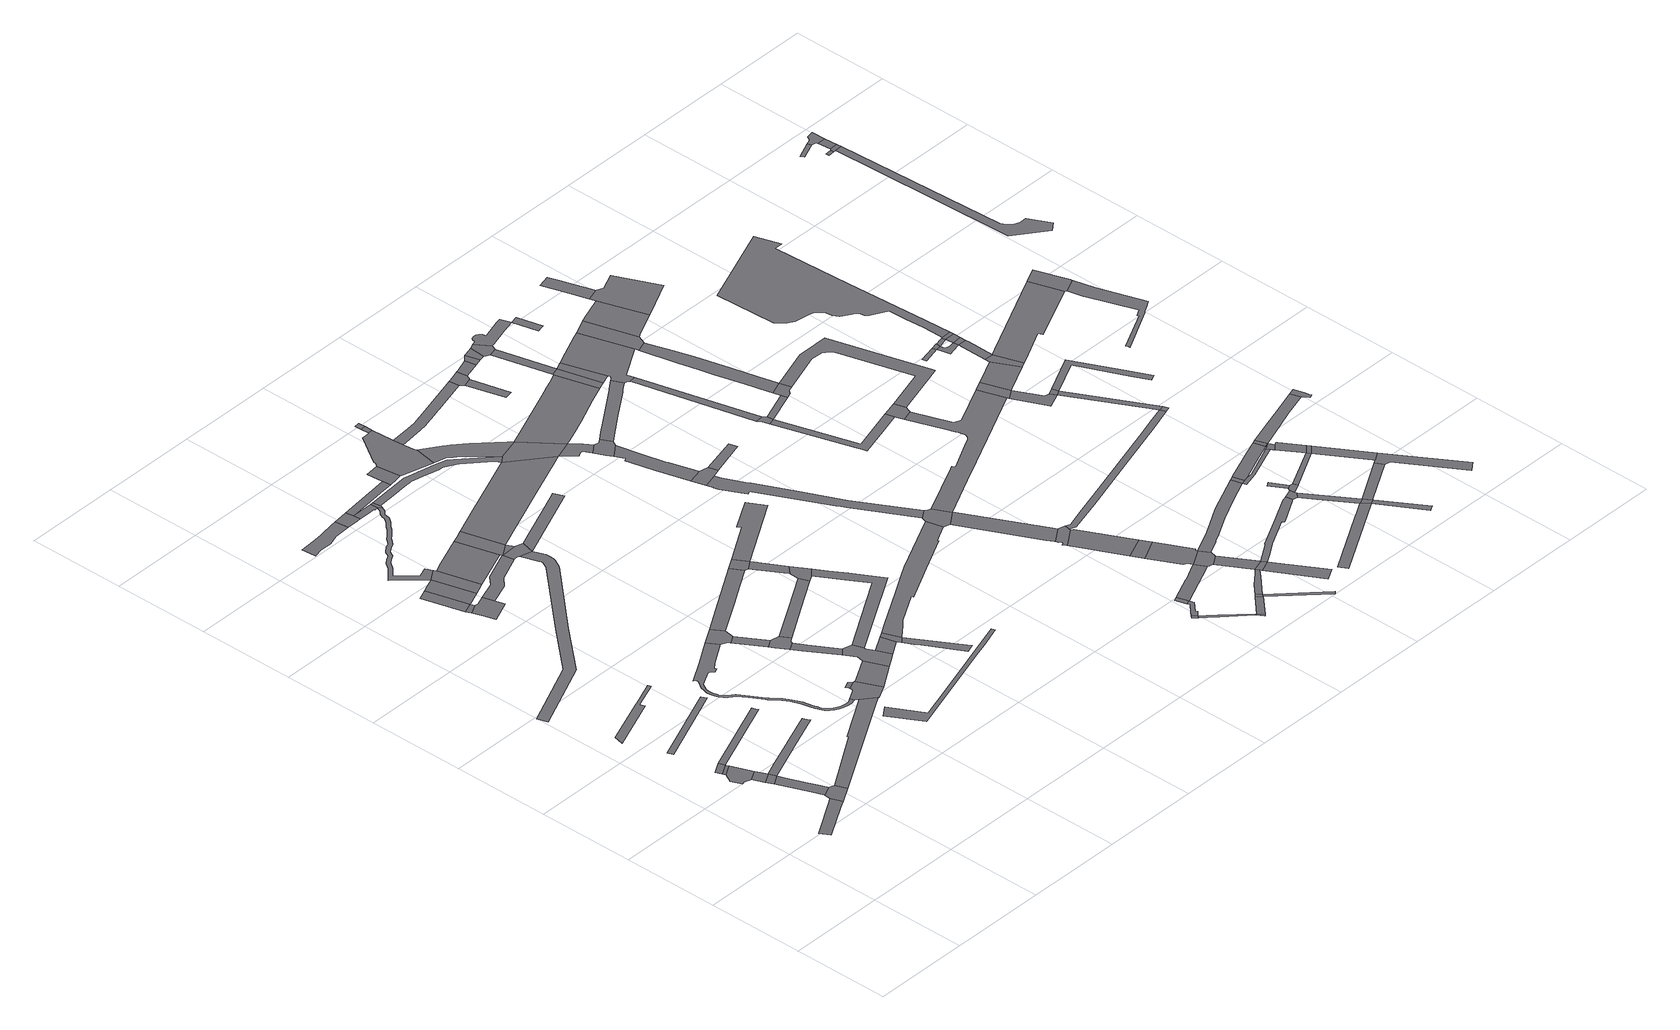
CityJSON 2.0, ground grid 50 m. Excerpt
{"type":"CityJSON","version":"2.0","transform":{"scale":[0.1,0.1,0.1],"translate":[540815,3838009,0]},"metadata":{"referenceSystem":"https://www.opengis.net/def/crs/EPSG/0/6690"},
"CityObjects":{
"road1":{"type":"Road","attributes":{"RoadStructureAttribute.sectionType":"1"},"geometry":[{"type":"MultiSurface","lod":"1","boundaries":[[[0,1,2,3,4,5]]]}]},
"road2":{"type":"Road","geometry":[{"type":"MultiSurface","lod":"1","boundaries":[[[6,7,8,9,10,11,12,13,14]]]}]},
"road3":{"type":"Road","geometry":[{"type":"MultiSurface","lod":"1","boundaries":[[[15,16,17,18]]]}]},
"road4":{"type":"Road","attributes":{"RoadStructureAttribute.sectionType":"1"},"geometry":[{"type":"MultiSurface","lod":"1","boundaries":[[[19,18,17,7,6]]]}]},
"road5":{"type":"Road","attributes":{"RoadStructureAttribute.sectionType":"1"},"geometry":[{"type":"MultiSurface","lod":"1","boundaries":[[[14,13,20,21]]]}]},
"road6":{"type":"Road","geometry":[{"type":"MultiSurface","lod":"1","boundaries":[[[21,20,22,23]]]}]},
"road7":{"type":"Road","attributes":{"RoadStructureAttribute.sectionType":"1"},"geometry":[{"type":"MultiSurface","lod":"1","boundaries":[[[24,25,26,23,22,27,28,29]]]}]},
"road8":{"type":"Road","geometry":[{"type":"MultiSurface","lod":"1","boundaries":[[[29,28,0,5,30,31]]]}]},
"road9":{"type":"Road","attributes":{"RoadStructureAttribute.sectionType":"1"},"geometry":[{"type":"MultiSurface","lod":"1","boundaries":[[[32,33,34,35,36,37,38,39,40,41,42]]]}]},
"road10":{"type":"Road","attributes":{"RoadStructureAttribute.sectionType":"1"},"geometry":[{"type":"MultiSurface","lod":"1","boundaries":[[[43,44,45,46,47]]]}]},
"road11":{"type":"Road","attributes":{"RoadStructureAttribute.sectionType":"1"},"geometry":[{"type":"MultiSurface","lod":"1","boundaries":[[[48,49,50,15,18]]]}]},
"road12":{"type":"Road","attributes":{"RoadStructureAttribute.sectionType":"1"},"geometry":[{"type":"MultiSurface","lod":"1","boundaries":[[[51,52,53,54,55,56,57,21,23]]]}]},
"road13":{"type":"Road","attributes":{"RoadStructureAttribute.sectionType":"1"},"geometry":[{"type":"MultiSurface","lod":"1","boundaries":[[[58,59,60,31,30,61,62,63,64]]]}]},
"road14":{"type":"Road","attributes":{"RoadStructureAttribute.sectionType":"1"},"geometry":[{"type":"MultiSurface","lod":"1","boundaries":[[[65,66,67,68,69,70,71,72,73,74,75,76,77,78,79,80,81,82,83,84]]]}]},
"road15":{"type":"Road","attributes":{"RoadStructureAttribute.sectionType":"1"},"geometry":[{"type":"MultiSurface","lod":"1","boundaries":[[[85,86,87,88]]]}]},
"road16":{"type":"Road","geometry":[{"type":"MultiSurface","lod":"1","boundaries":[[[89,90,86,85]]]}]},
"road17":{"type":"Road","geometry":[{"type":"MultiSurface","lod":"1","boundaries":[[[91,92,93,88,87,94,95,96,97]]]}]},
"road18":{"type":"Road","attributes":{"RoadStructureAttribute.sectionType":"1"},"geometry":[{"type":"MultiSurface","lod":"1","boundaries":[[[98,99,100,101,102,103,104,105,106,107,108,109,110,111,112,113,114,115,116,117,118,119,120,121,122,123,124,125,126,127,128,129,130,131,132,133,134,135,136,137,138,139,140,141,142,143,144,145,146,147,148,149,150,151,152,153,154,155,156,157,158,159,160,161,162,163,164,165,166,167,168,169]]]}]},
"road19":{"type":"Road","attributes":{"RoadStructureAttribute.sectionType":"1"},"geometry":[{"type":"MultiSurface","lod":"1","boundaries":[[[170,171,89,85,172]]]}]},
"road20":{"type":"Road","geometry":[{"type":"MultiSurface","lod":"1","boundaries":[[[173,170,172,174,175,176]]]}]},
"road21":{"type":"Road","geometry":[{"type":"MultiSurface","lod":"1","boundaries":[[[177,178,179,180,181,133,132,58,64,182,183,184]]]}]},
"road22":{"type":"Road","attributes":{"RoadStructureAttribute.sectionType":"1"},"geometry":[{"type":"MultiSurface","lod":"1","boundaries":[[[185,186,187,188,189,190,191,192,193,194,195,196]]]}]},
"road23":{"type":"Road","geometry":[{"type":"MultiSurface","lod":"1","boundaries":[[[197,198,199,179,178]]]}]},
"road24":{"type":"Road","attributes":{"RoadStructureAttribute.sectionType":"1"},"geometry":[{"type":"MultiSurface","lod":"1","boundaries":[[[200,201,202,203,91,97,204,205,206]]]}]},
"road25":{"type":"Road","attributes":{"RoadStructureAttribute.sectionType":"1"},"geometry":[{"type":"MultiSurface","lod":"1","boundaries":[[[207,208,209,210,211,212,213,214,215,216,217,218,219,220,221,222,223,224,225,226,227,170,173,228,229,230,231,232,233,234,235,236,237,238,239,240,241,242,243,244,245,246,247,248,249,250]]]}]},
"road26":{"type":"Road","geometry":[{"type":"MultiSurface","lod":"1","boundaries":[[[251,98,169,252,253,254,255]]]}]},
"road27":{"type":"Road","attributes":{"RoadStructureAttribute.sectionType":"1"},"geometry":[{"type":"MultiSurface","lod":"1","boundaries":[[[256,257,176,175,258]]]}]},
"road28":{"type":"Road","attributes":{"RoadStructureAttribute.sectionType":"1"},"geometry":[{"type":"MultiSurface","lod":"1","boundaries":[[[254,253,259,260]]]}]},
"road29":{"type":"Road","attributes":{"RoadStructureAttribute.sectionType":"1"},"geometry":[{"type":"MultiSurface","lod":"1","boundaries":[[[261,262,263,177,184,264]]]}]},
"road30":{"type":"Road","geometry":[{"type":"MultiSurface","lod":"1","boundaries":[[[265,260,259,266,267,268,269,270,271]]]}]},
"road31":{"type":"Road","geometry":[{"type":"MultiSurface","lod":"1","boundaries":[[[272,185,196,273,274,275]]]}]},
"road32":{"type":"Road","attributes":{"RoadStructureAttribute.sectionType":"1"},"geometry":[{"type":"MultiSurface","lod":"1","boundaries":[[[276,268,267,277,278,279]]]}]},
"road33":{"type":"Road","geometry":[{"type":"MultiSurface","lod":"1","boundaries":[[[280,281,282,283,284,285,286,287,288,289]]]}]},
"road34":{"type":"Road","geometry":[{"type":"MultiSurface","lod":"1","boundaries":[[[279,278,290,261,264,291,292,293,294,295,296]]]}]},
"road35":{"type":"Road","attributes":{"RoadStructureAttribute.sectionType":"1"},"geometry":[{"type":"MultiSurface","lod":"1","boundaries":[[[297,275,274,298,299,300,301,207]]]}]},
"road36":{"type":"Road","geometry":[{"type":"MultiSurface","lod":"1","boundaries":[[[302,303,256,258,200,304]]]}]},
"road37":{"type":"Road","attributes":{"RoadStructureAttribute.sectionType":"1"},"geometry":[{"type":"MultiSurface","lod":"1","boundaries":[[[304,200,305]]]}]},
"road38":{"type":"Road","geometry":[{"type":"MultiSurface","lod":"1","boundaries":[[[305,200,206,306,307,65,84,308]]]}]},
"road39":{"type":"Road","geometry":[{"type":"MultiSurface","lod":"1","boundaries":[[[309,297,207,250,310]]]}]},
"road40":{"type":"Road","attributes":{"RoadStructureAttribute.sectionType":"1"},"geometry":[{"type":"MultiSurface","lod":"1","boundaries":[[[311,312,293,292,313]]]}]},
"road41":{"type":"Road","attributes":{"RoadStructureAttribute.sectionType":"1"},"geometry":[{"type":"MultiSurface","lod":"1","boundaries":[[[314,272,275,315,316]]]}]},
"road42":{"type":"Road","attributes":{"RoadStructureAttribute.sectionType":"1"},"geometry":[{"type":"MultiSurface","lod":"1","boundaries":[[[317,318,319,251,255,320,321,322]]]}]},
"road43":{"type":"Road","geometry":[{"type":"MultiSurface","lod":"1","boundaries":[[[323,311,313,324,325,326,327]]]}]},
"road44":{"type":"Road","attributes":{"RoadStructureAttribute.sectionType":"1"},"geometry":[{"type":"MultiSurface","lod":"1","boundaries":[[[328,329,271,270,330,331]]]}]},
"road45":{"type":"Road","attributes":{"RoadStructureAttribute.sectionType":"1"},"geometry":[{"type":"MultiSurface","lod":"1","boundaries":[[[326,332,333,334,335,336,337,338,327]]]}]},
"road46":{"type":"Road","attributes":{"RoadStructureAttribute.sectionType":"1"},"geometry":[{"type":"MultiSurface","lod":"1","boundaries":[[[339,340,341,308,84]]]}]},
"road47":{"type":"Road","attributes":{"RoadStructureAttribute.sectionType":"1"},"geometry":[{"type":"MultiSurface","lod":"1","boundaries":[[[342,343,314,316,344,345]]]}]},
"road48":{"type":"Road","attributes":{"RoadStructureAttribute.sectionType":"1"},"geometry":[{"type":"MultiSurface","lod":"1","boundaries":[[[346,347,348,349,350,351,352,353,354,355,356,296,295]]]}]},
"road49":{"type":"Road","geometry":[{"type":"MultiSurface","lod":"1","boundaries":[[[357,317,322,358,359]]]}]},
"road50":{"type":"Road","attributes":{"RoadStructureAttribute.sectionType":"1"},"geometry":[{"type":"MultiSurface","lod":"1","boundaries":[[[360,361,362,363,364,365,309,310,366,367,368,369,370,371,372,373,374,375,376,377,378,379,380,381]]]}]},
"road51":{"type":"Road","attributes":{"RoadStructureAttribute.sectionType":"1"},"geometry":[{"type":"MultiSurface","lod":"1","boundaries":[[[380,382,383,384,302,304,385,386,387,388]]]}]},
"road52":{"type":"Road","attributes":{"RoadStructureAttribute.sectionType":"1"},"geometry":[{"type":"MultiSurface","lod":"1","boundaries":[[[359,358,389,390,391]]]}]},
"road53":{"type":"Road","geometry":[{"type":"MultiSurface","lod":"1","boundaries":[[[391,390,328,331,353,352]]]}]},
"road54":{"type":"Road","geometry":[{"type":"MultiSurface","lod":"1","boundaries":[[[392,393,394,395,396,397,398,399,342,345,400,401,402,403,404,405,406,407]]]}]},
"road55":{"type":"Road","attributes":{"RoadStructureAttribute.sectionType":"1"},"geometry":[{"type":"MultiSurface","lod":"1","boundaries":[[[408,409,410,394,393]]]}]},
"road56":{"type":"Road","geometry":[{"type":"MultiSurface","lod":"1","boundaries":[[[411,412,410,409]]]}]},
"road57":{"type":"Road","attributes":{"RoadStructureAttribute.sectionType":"1"},"geometry":[{"type":"MultiSurface","lod":"1","boundaries":[[[413,414,415,416,417,323,327,418,419,420,421,422,423,424,425,426,427,428,429,430,431]]]}]},
"road58":{"type":"Road","attributes":{"RoadStructureAttribute.sectionType":"1"},"geometry":[{"type":"MultiSurface","lod":"1","boundaries":[[[432,433,434,435,357,359]]]}]},
"road59":{"type":"Road","attributes":{"RoadStructureAttribute.sectionType":"1"},"geometry":[{"type":"MultiSurface","lod":"1","boundaries":[[[436,437,438,439,440,441,442,403,402,443,444,445,381,446]]]}]},
"road60":{"type":"Road","geometry":[{"type":"MultiSurface","lod":"1","boundaries":[[[446,381,380,388,447]]]}]},
"road61":{"type":"Road","attributes":{"RoadStructureAttribute.sectionType":"1"},"geometry":[{"type":"MultiSurface","lod":"1","boundaries":[[[448,449,450,451,452,453,407,406,454,455,456,457,458,459,460,461,462]]]}]},
"road62":{"type":"Road","attributes":{"RoadStructureAttribute.sectionType":"1"},"geometry":[{"type":"MultiSurface","lod":"1","boundaries":[[[463,447,388,464,465,466,467,468,469]]]}]},
"road63":{"type":"Road","geometry":[{"type":"MultiSurface","lod":"1","boundaries":[[[470,471,472,473,474]]]}]},
"road64":{"type":"Road","attributes":{"RoadStructureAttribute.sectionType":"1"},"geometry":[{"type":"MultiSurface","lod":"1","boundaries":[[[475,476,477,478,479,480,481,482,483,484,485,486,487]]]}]},
"road65":{"type":"Road","geometry":[{"type":"MultiSurface","lod":"1","boundaries":[[[488,489,490,469,468,491,481,480,492,493]]]}]},
"road66":{"type":"Road","geometry":[{"type":"MultiSurface","lod":"1","boundaries":[[[487,486,494,495,496,497]]]}]},
"road67":{"type":"Road","attributes":{"RoadStructureAttribute.sectionType":"1"},"geometry":[{"type":"MultiSurface","lod":"1","boundaries":[[[498,499,500,501,502,503,504,505,470,474]]]}]},
"road68":{"type":"Road","attributes":{"RoadStructureAttribute.sectionType":"1"},"geometry":[{"type":"MultiSurface","lod":"1","boundaries":[[[506,507,474,473,508,509,510,511]]]}]},
"road69":{"type":"Road","attributes":{"RoadStructureAttribute.sectionType":"1"},"geometry":[{"type":"MultiSurface","lod":"1","boundaries":[[[512,513,514,515,516,517,495,494,518,519,520,521,522,523,524,525,526,527,528]]]}]},
"road70":{"type":"Road","geometry":[{"type":"MultiSurface","lod":"1","boundaries":[[[529,530,503,502]]]}]},
"road71":{"type":"Road","geometry":[{"type":"MultiSurface","lod":"1","boundaries":[[[511,510,531,532,533]]]}]},
"road72":{"type":"Road","attributes":{"RoadStructureAttribute.sectionType":"1"},"geometry":[{"type":"MultiSurface","lod":"1","boundaries":[[[534,535,536,537,538,539,446,447,540,541,542,543,544]]]}]},
"road73":{"type":"Road","geometry":[{"type":"MultiSurface","lod":"1","boundaries":[[[545,546,497,496]]]}]},
"road74":{"type":"Road","geometry":[{"type":"MultiSurface","lod":"1","boundaries":[[[547,548,528,527,549,413,431,550,551,552]]]}]},
"road75":{"type":"Road","geometry":[{"type":"MultiSurface","lod":"1","boundaries":[[[553,554,555,556,557,558]]]}]},
"road76":{"type":"Road","attributes":{"RoadStructureAttribute.sectionType":"1"},"geometry":[{"type":"MultiSurface","lod":"1","boundaries":[[[559,560,533,532,561]]]}]},
"road77":{"type":"Road","geometry":[{"type":"MultiSurface","lod":"1","boundaries":[[[562,563,448,462,558,557,564]]]}]},
"road78":{"type":"Road","attributes":{"RoadStructureAttribute.sectionType":"1"},"geometry":[{"type":"MultiSurface","lod":"1","boundaries":[[[565,566,567,529,502,568,569]]]}]},
"road79":{"type":"Road","attributes":{"RoadStructureAttribute.sectionType":"1"},"geometry":[{"type":"MultiSurface","lod":"1","boundaries":[[[570,571,551,550,572,573,574,575]]]}]},
"road80":{"type":"Road","geometry":[{"type":"MultiSurface","lod":"1","boundaries":[[[576,559,561,577]]]}]},
"road81":{"type":"Road","attributes":{"RoadStructureAttribute.sectionType":"1"},"geometry":[{"type":"MultiSurface","lod":"1","boundaries":[[[578,579,580,581,582,583,584,488,493,585,586,587,588,589,590,591]]]}]},
"road82":{"type":"Road","attributes":{"RoadStructureAttribute.sectionType":"1"},"geometry":[{"type":"MultiSurface","lod":"1","boundaries":[[[592,593,594,595,562,564,596]]]}]},
"road83":{"type":"Road","geometry":[{"type":"MultiSurface","lod":"1","boundaries":[[[597,575,574,598,599,600,601,602,603,604,605,606]]]}]},
"road84":{"type":"Road","attributes":{"RoadStructureAttribute.sectionType":"1"},"geometry":[{"type":"MultiSurface","lod":"1","boundaries":[[[607,605,604,608,609]]]}]},
"road85":{"type":"Road","attributes":{"RoadStructureAttribute.sectionType":"1"},"geometry":[{"type":"MultiSurface","lod":"1","boundaries":[[[610,611,612,576,577,613,614]]]}]},
"road86":{"type":"Road","attributes":{"RoadStructureAttribute.sectionType":"1"},"geometry":[{"type":"MultiSurface","lod":"1","boundaries":[[[577,561,615,616]]]}]},
"road87":{"type":"Road","geometry":[{"type":"MultiSurface","lod":"1","boundaries":[[[609,608,617,618]]]}]},
"road88":{"type":"Road","geometry":[{"type":"MultiSurface","lod":"1","boundaries":[[[619,592,596,620]]]}]},
"road89":{"type":"Road","attributes":{"RoadStructureAttribute.sectionType":"1"},"geometry":[{"type":"MultiSurface","lod":"1","boundaries":[[[621,622,618,617,623,624,565,625]]]}]},
"road90":{"type":"Road","attributes":{"RoadStructureAttribute.sectionType":"1"},"geometry":[{"type":"MultiSurface","lod":"1","boundaries":[[[626,627,628,619,620,629]]]}]},
"road91":{"type":"Road","geometry":[{"type":"MultiSurface","lod":"1","boundaries":[[[625,565,569,630,631,632,633,634,635]]]}]},
"road92":{"type":"Road","geometry":[{"type":"MultiSurface","lod":"1","boundaries":[[[636,637,534,544,638,639]]]}]},
"road93":{"type":"Road","attributes":{"RoadStructureAttribute.sectionType":"1"},"geometry":[{"type":"MultiSurface","lod":"1","boundaries":[[[640,641,637,636]]]}]},
"road94":{"type":"Road","attributes":{"RoadStructureAttribute.sectionType":"1"},"geometry":[{"type":"MultiSurface","lod":"1","boundaries":[[[642,643,633,632,644,645,646]]]}]},
"road95":{"type":"Road","geometry":[{"type":"MultiSurface","lod":"1","boundaries":[[[647,626,629,641,640,648]]]}]},
"road96":{"type":"Road","geometry":[{"type":"MultiSurface","lod":"1","boundaries":[[[646,645,610,614,649,650]]]}]},
"road97":{"type":"Road","attributes":{"RoadStructureAttribute.sectionType":"1"},"geometry":[{"type":"MultiSurface","lod":"1","boundaries":[[[651,652,653,636,639,654]]]}]},
"road98":{"type":"Road","geometry":[{"type":"MultiSurface","lod":"1","boundaries":[[[655,656,657,658,659,660,661]]]}]},
"road99":{"type":"Road","attributes":{"RoadStructureAttribute.sectionType":"1"},"geometry":[{"type":"MultiSurface","lod":"1","boundaries":[[[650,649,662,663]]]}]},
"road100":{"type":"Road","attributes":{"RoadStructureAttribute.sectionType":"1"},"geometry":[{"type":"MultiSurface","lod":"1","boundaries":[[[664,665,666,657,656]]]}]},
"road101":{"type":"Road","attributes":{"RoadStructureAttribute.sectionType":"1"},"geometry":[{"type":"MultiSurface","lod":"1","boundaries":[[[667,668,669,670,671,672,673,674,675,676,647,648,677,678,679,680]]]}]},
"road102":{"type":"Road","geometry":[{"type":"MultiSurface","lod":"1","boundaries":[[[681,682,683,651,654,684,685,686,578,591,687,665,664,688,689]]]}]},
"road103":{"type":"Road","attributes":{"RoadStructureAttribute.sectionType":"1"},"geometry":[{"type":"MultiSurface","lod":"1","boundaries":[[[690,691,661,660,692]]]}]},
"road104":{"type":"Road","attributes":{"RoadStructureAttribute.sectionType":"1"},"geometry":[{"type":"MultiSurface","lod":"1","boundaries":[[[693,694,660,659,695,696,697,698,699,700,701]]]}]},
"road105":{"type":"Road","attributes":{"RoadStructureAttribute.sectionType":"1"},"geometry":[{"type":"MultiSurface","lod":"1","boundaries":[[[702,703,704,705,706,707,708,709,710,711,712,713,714,715,716,717,718,719,720,721,722,723,552,551,724,725,726,727,728,729,730,731,732]]]}]},
"road106":{"type":"Road","geometry":[{"type":"MultiSurface","lod":"1","boundaries":[[[733,734,735,736,679]]]}]},
"road107":{"type":"Road","attributes":{"RoadStructureAttribute.sectionType":"1"},"geometry":[{"type":"MultiSurface","lod":"1","boundaries":[[[737,738,739,740,741,742,625,635,743,744,745,746,747,748]]]}]},
"road108":{"type":"Road","attributes":{"RoadStructureAttribute.sectionType":"1"},"geometry":[{"type":"MultiSurface","lod":"1","boundaries":[[[749,750,751,752,753,754,755,646,650,756,757,758,759,760,761,762,763]]]}]},
"road109":{"type":"Road","geometry":[{"type":"MultiSurface","lod":"1","boundaries":[[[764,765,690,692,766,767,768,769]]]}]},
"road110":{"type":"Road","attributes":{"RoadStructureAttribute.sectionType":"1"},"geometry":[{"type":"MultiSurface","lod":"1","boundaries":[[[770,771,772,773,774,775,776,777,778,779,780,781,782,783,784,785,765,764]]]}]},
"road111":{"type":"Road","geometry":[{"type":"MultiSurface","lod":"1","boundaries":[[[786,681,689,787,778,777,788]]]}]},
"road112":{"type":"Road","geometry":[{"type":"MultiSurface","lod":"1","boundaries":[[[789,701,700,707,706,790,791,792]]]}]},
"road113":{"type":"Road","attributes":{"RoadStructureAttribute.sectionType":"1"},"geometry":[{"type":"MultiSurface","lod":"1","boundaries":[[[793,794,795,796,797,798,606,605,799,800,801,802,803,804,805]]]}]},
"road114":{"type":"Road","attributes":{"RoadStructureAttribute.sectionType":"1"},"geometry":[{"type":"MultiSurface","lod":"1","boundaries":[[[806,807,808,809,810,811,812,813,814]]]}]},
"road115":{"type":"Road","attributes":{"RoadStructureAttribute.sectionType":"1"},"geometry":[{"type":"MultiSurface","lod":"1","boundaries":[[[815,816,786,788,817,818]]]}]},
"road116":{"type":"Road","attributes":{"RoadStructureAttribute.sectionType":"1"},"geometry":[{"type":"MultiSurface","lod":"1","boundaries":[[[819,820,821,822,823,824,825,764,769,826,827,828,829,830,831,789,792]]]}]},
"road117":{"type":"Road","geometry":[{"type":"MultiSurface","lod":"1","boundaries":[[[832,737,748,833]]]}]},
"road118":{"type":"Road","geometry":[{"type":"MultiSurface","lod":"1","boundaries":[[[834,835,749,763,836,837,838,839,840]]]}]},
"road119":{"type":"Road","attributes":{"RoadStructureAttribute.sectionType":"1"},"geometry":[{"type":"MultiSurface","lod":"1","boundaries":[[[841,842,843,844,845,846,847,848]]]}]},
"road120":{"type":"Road","geometry":[{"type":"MultiSurface","lod":"1","boundaries":[[[849,850,851,852,853]]]}]},
"road121":{"type":"Road","attributes":{"RoadStructureAttribute.sectionType":"1"},"geometry":[{"type":"MultiSurface","lod":"1","boundaries":[[[854,839,838,855,806,856]]]}]},
"road122":{"type":"Road","geometry":[{"type":"MultiSurface","lod":"1","boundaries":[[[853,852,834,840,857,858,859]]]}]},
"road123":{"type":"Road","geometry":[{"type":"MultiSurface","lod":"1","boundaries":[[[860,861,862,848,847,815,818,863,864,865,866,867]]]}]},
"road124":{"type":"Road","geometry":[{"type":"MultiSurface","lod":"1","boundaries":[[[856,806,814,868]]]}]},
"road125":{"type":"Road","geometry":[{"type":"MultiSurface","lod":"1","boundaries":[[[869,870,871,872,873,874,875,833,748,876,877,878,879,880,881]]]}]},
"road126":{"type":"Road","geometry":[{"type":"MultiSurface","lod":"1","boundaries":[[[882,732,731,883,884]]]}]},
"road127":{"type":"Road","attributes":{"RoadStructureAttribute.sectionType":"1"},"geometry":[{"type":"MultiSurface","lod":"1","boundaries":[[[885,886,887,888,832,833,889,890,891,892]]]}]},
"road128":{"type":"Road","attributes":{"RoadStructureAttribute.sectionType":"1"},"geometry":[{"type":"MultiSurface","lod":"1","boundaries":[[[893,894,895,896,868,814]]]}]},
"road129":{"type":"Road","attributes":{"RoadStructureAttribute.sectionType":"1"},"geometry":[{"type":"MultiSurface","lod":"1","boundaries":[[[897,898,899,884,883,900,901,902,903,904,905,906]]]}]},
"road130":{"type":"Road","attributes":{"RoadStructureAttribute.sectionType":"1"},"geometry":[{"type":"MultiSurface","lod":"1","boundaries":[[[907,859,858,908]]]}]},
"road131":{"type":"Road","geometry":[{"type":"MultiSurface","lod":"1","boundaries":[[[909,906,905,910]]]}]},
"road132":{"type":"Road","attributes":{"RoadStructureAttribute.sectionType":"1"},"geometry":[{"type":"MultiSurface","lod":"1","boundaries":[[[911,856,868,912,913,914]]]}]},
"road133":{"type":"Road","attributes":{"RoadStructureAttribute.sectionType":"1"},"geometry":[{"type":"MultiSurface","lod":"1","boundaries":[[[915,916,882,884,917,918]]]}]},
"road134":{"type":"Road","attributes":{"RoadStructureAttribute.sectionType":"1"},"geometry":[{"type":"MultiSurface","lod":"1","boundaries":[[[919,920,921,922]]]}]},
"road135":{"type":"Road","attributes":{"RoadStructureAttribute.sectionType":"1"},"geometry":[{"type":"MultiSurface","lod":"1","boundaries":[[[923,924,925,926,927,869,881,928,929,930,931]]]}]},
"road136":{"type":"Road","geometry":[{"type":"MultiSurface","lod":"1","boundaries":[[[926,892,927]]]}]},
"road137":{"type":"Road","geometry":[{"type":"MultiSurface","lod":"1","boundaries":[[[932,885,892,926]]]}]},
"road138":{"type":"Road","attributes":{"RoadStructureAttribute.sectionType":"1"},"geometry":[{"type":"MultiSurface","lod":"1","boundaries":[[[910,905,793,933]]]}]},
"road139":{"type":"Road","attributes":{"RoadStructureAttribute.sectionType":"1"},"geometry":[{"type":"MultiSurface","lod":"1","boundaries":[[[934,935,931,930,936,937,907,938]]]}]},
"road140":{"type":"Road","geometry":[{"type":"MultiSurface","lod":"1","boundaries":[[[939,919,922,940]]]}]},
"road141":{"type":"Road","geometry":[{"type":"MultiSurface","lod":"1","boundaries":[[[933,793,805,941]]]}]},
"road142":{"type":"Road","geometry":[{"type":"MultiSurface","lod":"1","boundaries":[[[938,907,908,942]]]}]},
"road143":{"type":"Road","geometry":[{"type":"MultiSurface","lod":"1","boundaries":[[[943,944,945,946,947,948,940,922,949,950,951,952,953,954]]]}]},
"road144":{"type":"Road","geometry":[{"type":"MultiSurface","lod":"1","boundaries":[[[955,915,918,956,957]]]}]},
"road145":{"type":"Road","attributes":{"RoadStructureAttribute.sectionType":"1"},"geometry":[{"type":"MultiSurface","lod":"1","boundaries":[[[958,959,960,939,940,961,962,963,964]]]}]},
"road146":{"type":"Road","attributes":{"RoadStructureAttribute.sectionType":"1"},"geometry":[{"type":"MultiSurface","lod":"1","boundaries":[[[965,966,967,968,969,970,971,972,973,974,975,976,977,978,979,980,981,982,983,984,985,986,987,988,989,990,991]]]}]},
"road147":{"type":"Road","attributes":{"RoadStructureAttribute.sectionType":"1"},"geometry":[{"type":"MultiSurface","lod":"1","boundaries":[[[953,955,957,992,993]]]}]},
"road148":{"type":"Road","geometry":[{"type":"MultiSurface","lod":"1","boundaries":[[[942,908,994,995,996]]]}]},
"road149":{"type":"Road","geometry":[{"type":"MultiSurface","lod":"1","boundaries":[[[997,954,953,993]]]}]},
"road150":{"type":"Road","attributes":{"RoadStructureAttribute.sectionType":"1"},"geometry":[{"type":"MultiSurface","lod":"1","boundaries":[[[964,998,954,997,999]]]}]},
"road151":{"type":"Road","attributes":{"RoadStructureAttribute.sectionType":"1"},"geometry":[{"type":"MultiSurface","lod":"1","boundaries":[[[1000,1001,1002,1003,1004,1005,1006,1007,1008,909,910]]]}]},
"road152":{"type":"Road","geometry":[{"type":"MultiSurface","lod":"1","boundaries":[[[991,990,958,964,999]]]}]},
"road153":{"type":"Road","attributes":{"RoadStructureAttribute.sectionType":"1"},"geometry":[{"type":"MultiSurface","lod":"1","boundaries":[[[1009,996,995,911,914,1010,1011,1012]]]}]},
"road154":{"type":"Road","attributes":{"RoadStructureAttribute.sectionType":"1"},"geometry":[{"type":"MultiSurface","lod":"1","boundaries":[[[1013,1014,1015,932,926,1016,1017,1018,1019]]]}]},
"road155":{"type":"Road","attributes":{"RoadStructureAttribute.sectionType":"1"},"geometry":[{"type":"MultiSurface","lod":"1","boundaries":[[[1020,1021,1022,1023,957,956,1024,1025,1026,1027]]]}]},
"road156":{"type":"Road","geometry":[{"type":"MultiSurface","lod":"1","boundaries":[[[1028,1013,1019,1029,1030,1031,1032,1033,1034,1035,1036,1037,1038]]]}]},
"road157":{"type":"Road","attributes":{"RoadStructureAttribute.sectionType":"1"},"geometry":[{"type":"MultiSurface","lod":"1","boundaries":[[[1039,1040,1041,1042,1043,1044,1045,1046,1047,1048,1049,1050,1051,1052,1053,1054,1055,1056,1057,1058]]]}]},
"road158":{"type":"Road","geometry":[{"type":"MultiSurface","lod":"1","boundaries":[[[1059,1020,1027,1060,1058,1057,1061]]]}]},
"road159":{"type":"Road","geometry":[{"type":"MultiSurface","lod":"1","boundaries":[[[1062,1063,1064,1065]]]}]},
"road160":{"type":"Road","attributes":{"RoadStructureAttribute.sectionType":"1"},"geometry":[{"type":"MultiSurface","lod":"1","boundaries":[[[1066,1067,1068,1069,1070,1071,1072,1073,1074,1075,1076,1077,1078,1079]]]}]},
"road161":{"type":"Road","geometry":[{"type":"MultiSurface","lod":"1","boundaries":[[[1080,1081,1082,1083]]]}]},
"road162":{"type":"Road","geometry":[{"type":"MultiSurface","lod":"1","boundaries":[[[1084,1085,1086,1083,1082,1074,1073]]]}]},
"road163":{"type":"Road","attributes":{"RoadStructureAttribute.sectionType":"1"},"geometry":[{"type":"MultiSurface","lod":"1","boundaries":[[[1087,1088,1085,1084]]]}]},
"road164":{"type":"Road","geometry":[{"type":"MultiSurface","lod":"1","boundaries":[[[1089,1090,1091,1062,1065,1092,1093,1088,1087]]]}]}
},
"vertices":[
[426,645,0],[409,634,0],[205,510,0],[233,462,0],[409,564,0],[449,587,0],
[310,1131,0],[252,1097,0],[229,1053,0],[250,998,0],[265,1003,0],[280,999,0],[289,997,0],[300,993,0],[353,1025,0],
[289,1179,0],[232,1145,0],[245,1115,0],[302,1149,0],
[303,1146,0],
[325,933,0],[378,965,0],
[341,896,0],[393,928,0],
[469,740,0],[447,792,0],[406,891,0],[408,735,0],[431,680,0],[483,703,0],
[533,636,0],[511,693,0],
[391,1699,0],[383,1718,0],[380,1724,0],[383,1725,0],[515,1775,0],[512,1783,0],[509,1790,0],[378,1739,0],[375,1738,0],[129,1642,0],[119,1592,0],
[615,1536,0],[608,1550,0],[602,1564,0],[199,1399,0],[210,1369,0],
[702,1312,0],[697,1327,0],[691,1342,0],
[609,1015,0],[797,1091,0],[789,1108,0],[781,1126,0],[599,1054,0],[594,1052,0],[455,998,0],
[1052,1034,0],[815,892,0],[817,884,0],[668,715,0],[1083,961,0],[1090,966,0],[1117,982,0],
[839,2841,0],[869,2753,0],[871,2741,0],[871,2733,0],[868,2725,0],[859,2706,0],[852,2696,0],[547,2367,0],[350,2146,0],[1,1989,0],[18,1935,0],[384,2100,0],[588,2330,0],[896,2661,0],[907,2678,0],[920,2705,0],[926,2722,0],[927,2743,0],[924,2766,0],[902,2826,0],
[431,2767,0],[378,2744,0],[388,2719,0],[439,2748,0],
[370,2980,0],[317,2957,0],
[505,2762,0],[456,2743,0],[446,2744,0],[409,2667,0],[426,2610,0],[535,2655,0],[521,2703,0],
[910,1813,0],[780,1733,0],[667,1665,0],[678,1660,0],[679,1647,0],[676,1640,0],[664,1622,0],[651,1604,0],[647,1584,0],[642,1564,0],[642,1544,0],[647,1522,0],[655,1504,0],[665,1484,0],[678,1470,0],[695,1457,0],[708,1450,0],[738,1403,0],[777,1338,0],[782,1331,0],[820,1279,0],[840,1246,0],[858,1201,0],[868,1157,0],[874,1134,0],[881,1114,0],[891,1094,0],[907,1077,0],[924,1062,0],[942,1052,0],[964,1045,0],[987,1040,0],[1009,1041,0],[1029,1046,0],[1037,1046,0],[1028,1068,0],[1007,1055,0],[987,1055,0],[967,1060,0],[949,1065,0],[932,1075,0],[917,1087,0],[904,1102,0],[894,1119,0],[889,1139,0],[883,1159,0],[873,1207,0],[852,1251,0],[832,1289,0],[796,1336,0],[789,1346,0],[751,1410,0],[718,1460,0],[703,1470,0],[690,1480,0],[678,1495,0],[667,1509,0],[662,1527,0],[657,1544,0],[657,1562,0],[659,1582,0],[667,1597,0],[676,1615,0],[751,1655,0],[763,1655,0],[781,1638,0],[803,1648,0],[798,1656,0],[803,1663,0],[814,1672,0],[826,1681,0],[945,1755,0],
[450,3013,0],[385,2986,0],[511,2800,0],
[508,3052,0],[537,2810,0],[574,2826,0],[514,3039,0],
[1136,1137,0],[1131,1137,0],[1086,1119,0],[1086,1106,0],[1079,1096,0],[1121,977,0],[1162,1000,0],[1192,1017,0],
[484,3610,0],[460,3607,0],[379,3594,0],[347,3589,0],[237,3581,0],[243,3507,0],[293,3519,0],[351,3516,0],[354,3517,0],[380,3527,0],[410,3536,0],[492,3540,0],
[1111,1154,0],[1078,1139,0],[1084,1129,0],
[794,2901,0],[786,2899,0],[638,2837,0],[598,2797,0],[630,2744,0],[672,2787,0],[805,2843,0],
[685,3540,0],[675,3515,0],[663,3504,0],[655,3496,0],[651,3482,0],[646,3463,0],[630,3440,0],[608,3419,0],[595,3401,0],[580,3388,0],[561,3373,0],[543,3360,0],[531,3341,0],[518,3327,0],[498,3320,0],[468,3297,0],[455,3271,0],[430,3258,0],[409,3240,0],[387,3208,0],[323,3152,0],[491,3088,0],[440,3068,0],[359,3157,0],[402,3195,0],[424,3227,0],[441,3241,0],[469,3256,0],[484,3284,0],[508,3302,0],[529,3310,0],[547,3329,0],[558,3346,0],[573,3357,0],[592,3373,0],[610,3388,0],[623,3406,0],[645,3427,0],[665,3454,0],[671,3477,0],[673,3486,0],[676,3490,0],[692,3503,0],[703,3530,0],
[996,1865,0],[978,1740,0],[984,1730,0],[1025,1755,0],[1032,1806,0],
[729,3127,0],[569,3063,0],[788,2914,0],
[1071,1588,0],[1114,1614,0],
[1273,1211,0],[1155,1144,0],[1146,1139,0],[1321,1099,0],
[1126,1611,0],[1088,1561,0],[1122,1505,0],[1162,1529,0],[1167,1542,0],[1190,1556,0],[1161,1604,0],
[566,3620,0],[544,3542,0],[574,3543,0],[572,3578,0],
[1196,1474,0],[1150,1459,0],[1244,1307,0],[1279,1338,0],
[1130,706,0],[1348,777,0],[1653,875,0],[1712,893,0],[1828,931,0],[1822,949,0],[1342,795,0],[1180,742,0],[1085,913,0],[1033,876,0],
[1280,1248,0],[1373,1132,0],[1399,1148,0],[1367,1222,0],[1347,1261,0],[1347,1271,0],[1329,1324,0],
[685,3581,0],[582,3543,0],[644,3544,0],[668,3544,0],[669,3539,0],
[798,3156,0],[761,3140,0],[858,2943,0],
[877,2904,0],
[815,2846,0],[828,2846,0],[919,2893,0],
[699,3582,0],[707,3541,0],
[1455,1273,0],[1371,1224,0],[1475,1197,0],
[845,3654,0],[798,3606,0],[850,3612,0],
[1383,2100,0],[1342,2075,0],[1162,1966,0],[1207,1911,0],[1320,1979,0],[1419,2039,0],
[1481,1288,0],[1476,1195,0],[1479,1189,0],[1487,1176,0],[1516,1200,0],
[1534,1826,0],[1345,1713,0],[1373,1667,0],[1554,1776,0],
[1514,1126,0],[1522,1113,0],[1633,914,0],[1656,923,0],[1678,932,0],[1676,935,0],[1556,1133,0],
[1300,2991,0],[1277,3042,0],[1245,3028,0],
[910,3746,0],[839,3739,0],[896,3618,0],[926,3622,0],
[1521,1374,0],[1799,1538,0],[1726,1662,0],[1708,1690,0],[1672,1747,0],[1670,1752,0],[1624,1829,0],[1587,1796,0],[1663,1666,0],[1724,1562,0],[1498,1426,0],
[1441,2135,0],[1439,2037,0],[1482,2067,0],
[1175,3530,0],[1153,3550,0],[1085,3566,0],[954,3595,0],[926,3601,0],[822,3591,0],[717,3542,0],[802,3549,0],[881,3557,0],[920,3560,0],[929,3560,0],[947,3557,0],[989,3547,0],[1046,3533,0],[1073,3528,0],[1097,3526,0],[1152,3498,0],[1165,3491,0],[1281,3388,0],[1283,3384,0],[1298,3360,0],[1331,3388,0],
[1152,3301,0],[952,3219,0],[811,3161,0],[991,2998,0],[1268,3112,0],[1451,3187,0],[1496,3205,0],
[1523,1900,0],[1536,1878,0],[1572,1916,0],
[1100,3834,0],[1091,3938,0],[1068,3936,0],[1062,3935,0],[1023,3931,0],[925,3779,0],[922,3764,0],[919,3759,0],[933,3620,0],[1077,3584,0],[1096,3580,0],[1116,3696,0],[1115,3700,0],[1114,3703,0],[1104,3767,0],[1101,3821,0],
[1093,3953,0],[1093,3981,0],[1065,3978,0],
[1090,4016,0],[1063,4013,0],
[2217,1690,0],[1905,1536,0],[1862,1511,0],[1746,1443,0],[1531,1318,0],[1517,1201,0],[1579,1253,0],[1611,1281,0],[1765,1369,0],[1767,1367,0],[1772,1360,0],[1788,1369,0],[1794,1372,0],[1877,1414,0],[1961,1457,0],[2148,1551,0],[2145,1559,0],[2178,1575,0],[2239,1607,0],
[1842,2283,0],[1793,2372,0],[1635,2279,0],[1645,2259,0],
[1432,3433,0],[1427,3438,0],[1426,3440,0],[1307,3558,0],[1244,3612,0],[1218,3629,0],[1213,3632,0],[1159,3564,0],[1184,3543,0],[1195,3534,0],[1446,3419,0],
[1589,3236,0],
[1584,3927,0],[1522,3910,0],[1448,3890,0],[1358,3865,0],[1254,3836,0],[1188,3829,0],[1106,3767,0],[1206,3779,0],[1273,3787,0],[1292,3793,0],[1356,3811,0],[1368,3814,0],[1427,3830,0],[1521,3856,0],[1594,3876,0],
[1635,3185,0],[1559,3138,0],[1562,3140,0],[1583,3151,0],[1593,3149,0],[1614,3109,0],[1661,3145,0],
[2483,366,0],[2468,351,0],[2488,331,0],[2490,329,0],[2500,342,0],
[1812,2720,0],[1784,2817,0],[1782,2823,0],[1780,2831,0],[1753,2943,0],[1723,3070,0],[1659,3022,0],[1683,2976,0],[1667,2965,0],[1674,2934,0],[1703,2822,0],[1750,2653,0],[1827,2674,0],
[1710,3155,0],[1695,3144,0],[1688,3139,0],[1643,3054,0],[1733,3091,0],[1737,3100,0],
[1771,2581,0],[1846,2602,0],[1888,2615,0],[1874,2662,0],
[2521,363,0],[2514,371,0],[2562,420,0],[2557,436,0],[2554,443,0],[2533,435,0],[2538,421,0],[2501,384,0],
[2563,279,0],[2527,315,0],[2517,304,0],[2558,265,0],[2673,157,0],[2681,162,0],
[2104,2047,0],[2013,2238,0],[1913,2448,0],[1902,2470,0],[1866,2547,0],[1855,2569,0],[1780,2548,0],[1780,2546,0],[1788,2519,0],[1832,2430,0],[1846,2403,0],[1864,2411,0],[2040,2058,0],[2050,2039,0],[2062,2015,0],[2225,1719,0],[2272,1751,0],
[2536,501,0],[2515,492,0],
[2696,121,0],[2703,128,0],[2682,161,0],
[1928,3620,0],[1876,3596,0],[1837,3579,0],[1780,3556,0],[1654,3505,0],[1529,3454,0],[1604,3242,0],[1675,3271,0],[1753,3301,0],[1897,3366,0],[1987,3402,0],
[2074,2669,0],[2061,2711,0],
[2288,1740,0],[2275,1747,0],[2222,1707,0],[2272,1594,0],[2344,1648,0],[2302,1733,0],
[1666,3664,0],[1687,3668,0],[1708,3672,0],[1708,3673,0],[1656,3871,0],[1611,3856,0],
[2770,248,0],[2683,160,0],[2795,223,0],
[1658,3948,0],[1616,3936,0],[1668,3896,0],
[2765,607,0],[2659,555,0],[2659,557,0],[2786,547,0],[2796,552,0],
[2551,1247,0],[2352,1637,0],[2467,1206,0],[2484,1172,0],[2487,1172,0],[2563,1225,0],
[2782,259,0],[2804,236,0],
[2064,3406,0],[2013,3369,0],[2007,3365,0],[2003,3362,0],[1884,3278,0],[1824,3236,0],[1751,3184,0],[1859,3187,0],[1890,3209,0],[2034,3310,0],[2036,3312,0],[2043,3317,0],[2047,3320,0],[2091,3351,0],
[1742,3976,0],[1719,3970,0],[1690,3961,0],[1690,3957,0],[1753,3920,0],
[2587,1217,0],[2491,1153,0],[2498,1152,0],[2501,1142,0],[2501,1138,0],[2502,1135,0],[2489,1132,0],[2500,1111,0],[2592,1178,0],[2600,1213,0],
[2606,1170,0],[2627,857,0],[2741,906,0],
[2917,381,0],[2896,362,0],[2831,309,0],[2896,329,0],[2930,364,0],
[3019,1,0],[3034,14,0],
[2658,796,0],[2768,853,0],
[1772,4005,0],[1793,3931,0],
[2848,669,0],[2857,679,0],[2736,642,0],[2754,631,0],[2853,661,0],
[1827,4020,0],[1804,4014,0],[1782,4007,0],[1822,3939,0],
[2806,549,0],[2810,548,0],[2824,544,0],[2875,578,0],[2883,607,0],[2884,611,0],
[1970,3639,0],[1927,3624,0],[2005,3409,0],[2029,3419,0],
[1895,3936,0],[1851,3923,0],
[2978,409,0],[2876,577,0],[2918,384,0],[2919,383,0],[2980,405,0],
[1855,4031,0],[1906,3962,0],
[2934,355,0],[2996,379,0],
[2012,3658,0],[1992,3649,0],[1986,3646,0],[2079,3438,0],
[2319,2723,0],[2307,2733,0],[2267,2730,0],[2283,2708,0],[2293,2676,0],[2325,2686,0],[2323,2720,0],
[3083,99,0],[3144,134,0],
[2151,3343,0],[2116,3338,0],[2117,3334,0],
[2045,4061,0],[1940,4030,0],[1937,4049,0],[1929,4059,0],[1917,4066,0],[1902,4069,0],[1887,4063,0],[1879,4053,0],[1877,4041,0],[1865,4035,0],[1918,3965,0],[2025,3995,0],[2088,4013,0],[2072,4068,0],
[2223,3752,0],[2192,3738,0],[2078,3687,0],[2088,3429,0],[2083,3423,0],[2075,3413,0],[2101,3346,0],[2140,3384,0],[2305,3482,0],
[2481,2779,0],[2475,2777,0],[2487,2747,0],
[2449,2280,0],[2448,2284,0],[2321,2585,0],[2417,2275,0],[2425,2249,0],[2431,2227,0],[2578,2268,0],[2696,2304,0],[2684,2348,0],
[2874,2070,0],[2871,2071,0],[2838,2085,0],[2835,2095,0],[2769,2279,0],[2713,2259,0],[2778,2075,0],[2793,2033,0],[2798,2017,0],[2802,2006,0],[2804,1998,0],[2805,1989,0],[2805,1981,0],[2803,1976,0],[2797,1965,0],[2792,1960,0],[2787,1956,0],[2742,1933,0],[2601,1859,0],[2600,1861,0],[2593,1874,0],[2577,1866,0],[2562,1756,0],[2618,1783,0],[2760,1852,0],[2777,1861,0],[2823,1883,0],[2846,1895,0],[3127,2031,0],[3127,2030,0],[3081,2170,0],
[2121,3883,0],[2142,3889,0],[2163,3894,0],[2131,4024,0],
[3335,900,0],[3134,809,0],[3041,757,0],[2980,723,0],[2890,680,0],[2855,663,0],[2955,647,0],[2961,651,0],[2988,665,0],[3108,730,0],[3224,789,0],[3352,846,0],
[3403,638,0],[3390,634,0],[3381,631,0],[3375,629,0],[3251,563,0],[3087,476,0],[3082,469,0],[3043,409,0],[3109,452,0],[3258,531,0],[3260,527,0],[3265,518,0],[3273,522,0],[3398,594,0],[3411,602,0],
[2542,2844,0],[2471,2816,0],[2517,2759,0],[2521,2763,0],[2532,2776,0],[2556,2785,0],
[2539,2856,0],[2515,2951,0],[2482,3078,0],[2454,3185,0],[2436,3253,0],[2406,3353,0],[2378,3448,0],[2367,3482,0],[2310,3462,0],[2354,3278,0],[2381,3167,0],[2395,3110,0],[2399,3096,0],[2435,2953,0],[2466,2834,0],[2467,2830,0],
[2305,3788,0],[2307,3474,0],[2384,3528,0],
[2765,2371,0],[2777,2302,0],[2779,2306,0],[2781,2313,0],
[3510,1475,0],[3417,1447,0],[3310,1413,0],[2849,1272,0],[2736,1238,0],[2627,1204,0],[2595,1181,0],[2598,1184,0],[2628,1174,0],[2800,1221,0],[3144,1329,0],[3390,1404,0],[3519,1446,0],
[3586,364,0],[3584,363,0],[3572,356,0],[3524,328,0],[3491,310,0],[3175,127,0],[3198,83,0],[3617,326,0],[3618,327,0],
[2454,3844,0],[2334,3801,0],[2407,3541,0],[2533,3600,0],
[3058,2395,0],[3069,2399,0],[3065,2415,0],[2934,2879,0],[2923,2919,0],[2859,2918,0],[2759,2918,0],[2768,2858,0],[2831,2856,0],[2860,2831,0],[2869,2823,0],[2871,2821,0],[2980,2435,0],
[3355,910,0],[3373,852,0],
[3453,658,0],[3438,650,0],[3414,602,0],[3431,600,0],[3436,600,0],[3459,624,0],[3455,630,0],
[2503,3920,0],[2478,3998,0],[2456,4064,0],[2438,4118,0],[2374,4100,0],[2416,3966,0],[2444,3877,0],[2511,3898,0],
[3432,766,0],[3422,759,0],[3411,753,0],[3458,671,0],[3480,683,0],
[3617,381,0],[3484,523,0],[3618,379,0],
[3483,644,0],[3505,656,0],[3496,680,0],
[2636,3921,0],[2553,3884,0],[2548,3881,0],[2547,3607,0],[2589,3627,0],[2615,3640,0],[2628,3646,0],[2737,3701,0],
[3643,342,0],
[3607,937,0],[3591,931,0],[3528,904,0],[3431,862,0],[3419,860,0],[3407,858,0],[3378,852,0],[3356,835,0],[3358,826,0],[3382,833,0],[3410,841,0],[3433,847,0],[3617,921,0],
[3134,2196,0],[3132,2020,0],[3181,2054,0],
[3604,1010,0],[3531,981,0],[3394,926,0],[3370,917,0],[3378,853,0],[3405,864,0],[3542,920,0],[3620,951,0],
[3755,101,0],[3769,108,0],[3783,116,0],[3646,339,0],
[3269,1914,0],[3267,1914,0],[3248,1918,0],[3212,1851,0],[3213,1847,0],[3241,1860,0],[3269,1872,0],[3273,1874,0],[3293,1883,0],[3273,1913,0],
[3704,788,0],[3717,768,0],
[3307,1929,0],[3318,1896,0],
[3848,515,0],[3645,343,0],[3648,345,0],[3872,475,0],
[3274,2263,0],[3149,2203,0],[3191,2059,0],[3343,2134,0],
[3179,2517,0],[3089,2496,0],[3095,2473,0],[3187,2497,0],
[3648,946,0],[3647,949,0],[3645,954,0],[3642,959,0],[3622,944,0],[3625,910,0],[3625,909,0],[3628,905,0],[3655,927,0],
[3622,1016,0],
[3539,1483,0],
[3676,932,0],[3673,936,0],[3696,802,0],[3700,795,0],[3744,824,0],
[3214,2525,0],[3212,2500,0],
[3548,1455,0],
[3756,805,0],
[3268,2475,0],[3250,2472,0],[3240,2473,0],[3220,2475,0],[3219,2478,0],[3217,2482,0],[3192,2474,0],[3194,2465,0],[3203,2429,0],[3228,2436,0],[3277,2448,0],[3272,2475,0],
[3274,2290,0],[3370,2148,0],[3321,2289,0],
[3261,2536,0],[3248,2533,0],[3216,2525,0],[3232,2506,0],[3247,2510,0],[3253,2512,0],[3269,2518,0],
[3311,2681,0],[3287,3111,0],[3264,3517,0],[3309,3520,0],[3268,3647,0],[2838,3477,0],[2854,3158,0],[2894,3114,0],[2924,3095,0],[2999,3084,0],[3024,3077,0],[3041,3066,0],[3055,3051,0],[3062,3037,0],[3065,3003,0],[3081,2975,0],[3128,2947,0],[3145,2938,0],[3155,2925,0],[3162,2898,0],[3174,2883,0],[3257,2841,0],[3262,2744,0],[3268,2648,0],[3269,2559,0],[3269,2538,0],[3319,2540,0],
[3322,2434,0],[3322,2447,0],
[3863,536,0],[3868,527,0],[3913,556,0],
[3322,2481,0],
[3270,2500,0],[3320,2517,0],
[3497,1985,0],[3609,1731,0],[3650,1649,0],[3665,1655,0],[3680,1663,0],[3626,1776,0],[3507,2026,0],[3507,2028,0],[3504,2026,0],
[3936,520,0],[3902,471,0],[4094,163,0],[4139,197,0],
[3977,1131,0],[3824,1081,0],[3739,1053,0],[3779,1008,0],[3861,1036,0],[3891,1047,0],[3996,1078,0],
[3822,2535,0],[3356,2309,0],[3325,2292,0],[3322,2290,0],[3390,2157,0],[3569,2246,0],[3580,2223,0],[3878,2366,0],
[4013,1141,0],[3998,1075,0],[4008,1065,0],[4010,1063,0],[4013,1059,0],[4014,1057,0],[4016,1053,0],[4019,1046,0],[4035,1053,0],[4031,1058,0],[4028,1085,0],
[3903,2293,0],[3906,2279,0],[3907,2278,0],[3996,2032,0],[3992,2030,0],[3988,2028,0],[3959,2012,0],[3962,2002,0],[3758,1898,0],[3762,1888,0],[3765,1878,0],[3766,1878,0],[3994,2000,0],[3997,2002,0],[4004,2007,0],[4035,2025,0],[4066,2043,0],[3986,2287,0],[3961,2392,0],[3888,2361,0],
[3902,2574,0],[3887,2362,0],[3958,2405,0],
[3927,3925,0],[3840,3888,0],[3851,3871,0],[3935,3906,0],
[4161,2851,0],[4148,2849,0],[4123,2848,0],[4098,2858,0],[4078,2876,0],[4068,2885,0],[4058,2910,0],[4013,3804,0],[3976,3802,0],[3986,3572,0],[4013,2862,0],[4014,2821,0],[4172,2704,0],[4218,2739,0],
[3929,3816,0],[3929,3799,0],[3962,3801,0],[3961,3817,0],
[4011,3827,0],[3968,3824,0],[3966,3822,0],
[4008,3894,0],[3963,3892,0],
[4005,3965,0],[3967,3959,0],[3955,3937,0],[3948,3906,0],[3960,3902,0]
]}
